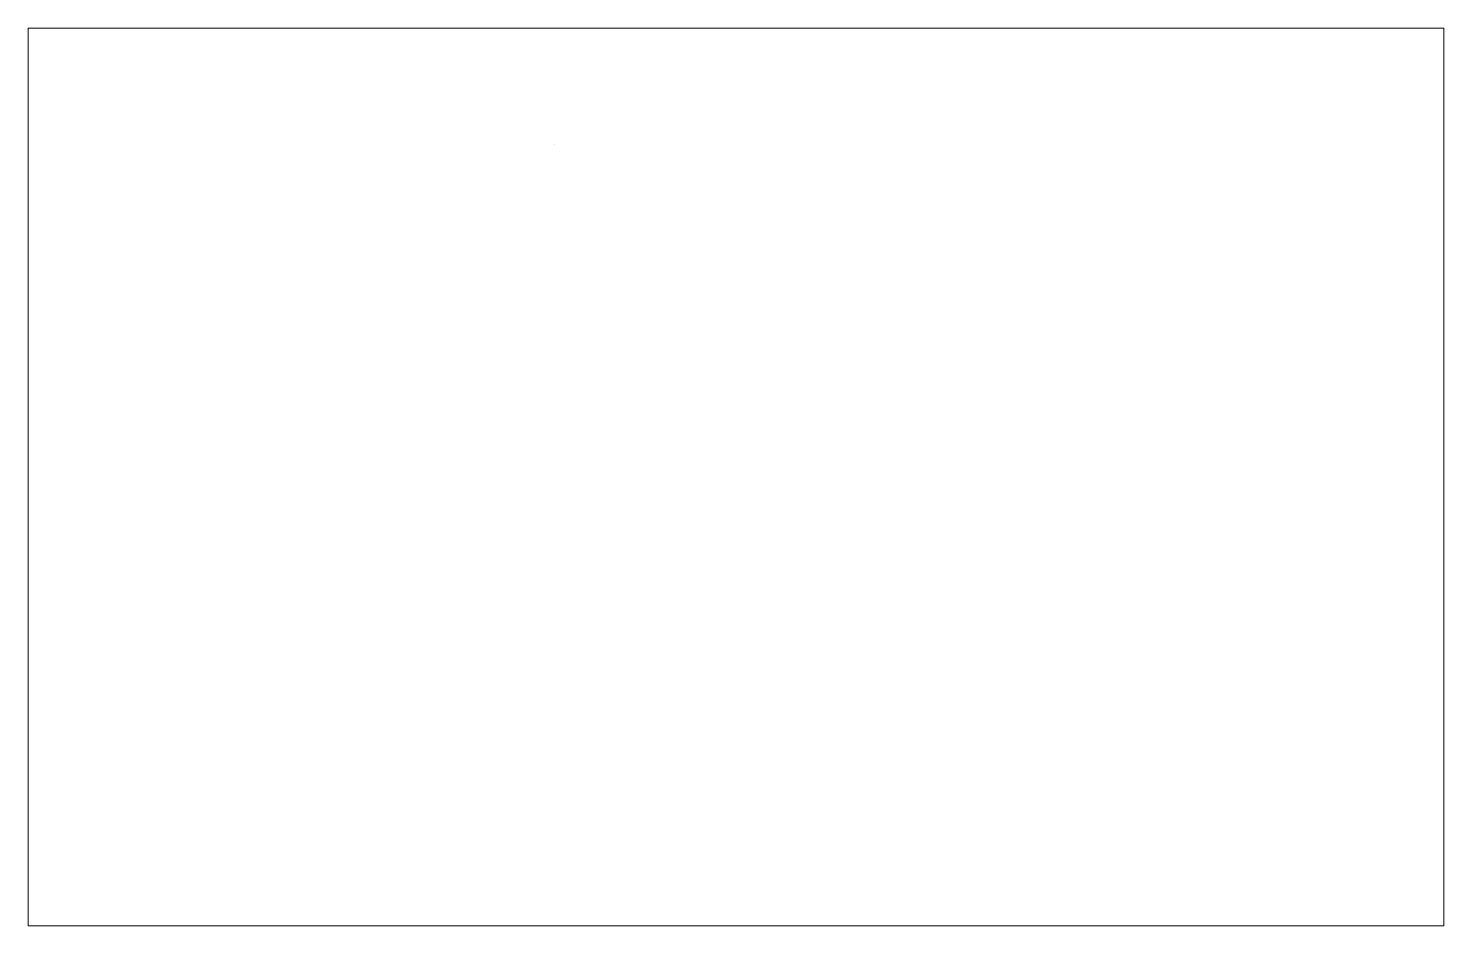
# Paper-space layout 'Work' of a CAD drawing. Header units: inches. Extents: x 0 to 35.5, y 0 to 22.5.
# The model-space entities are those that its viewports show. They can reach past a viewport. Long polylines and large blocks are cut down to what shows.
import ezdxf

# ---------------------------------------------------------------- set-up
doc = ezdxf.new("R2010")
doc.units = ezdxf.units.IN
doc.header["$LTSCALE"] = 0.5
doc.header["$MEASUREMENT"] = 0
doc.layers.get('0').update_dxf_attribs({"lineweight": 18})
doc.layers.add('G-Anno-View', color=161, linetype='Continuous', lineweight=18, plot=False)

msp = doc.modelspace()

# ---------------------------------------------------------------- linework, layer by layer
msp.add_line((856, 1452), (856, 1452))

psp = doc.layouts.new('Work')

# ---------------------------------------------------------------- linework, layer by layer
at = {"layer": 'G-Anno-View'}
psp.add_lwpolyline([(0, 0), (0, 22.5), (35.5, 22.5), (35.5, 0)], close=True, dxfattribs=at)

# ---------------------------------------------------------------- viewports
psp.add_viewport(center=(17.75, 11.25), size=(35.5, 22.5), view_center_point=(1200.034, 822.234), view_height=1699.31919, dxfattribs=at)

doc.saveas('drawing.dxf')
